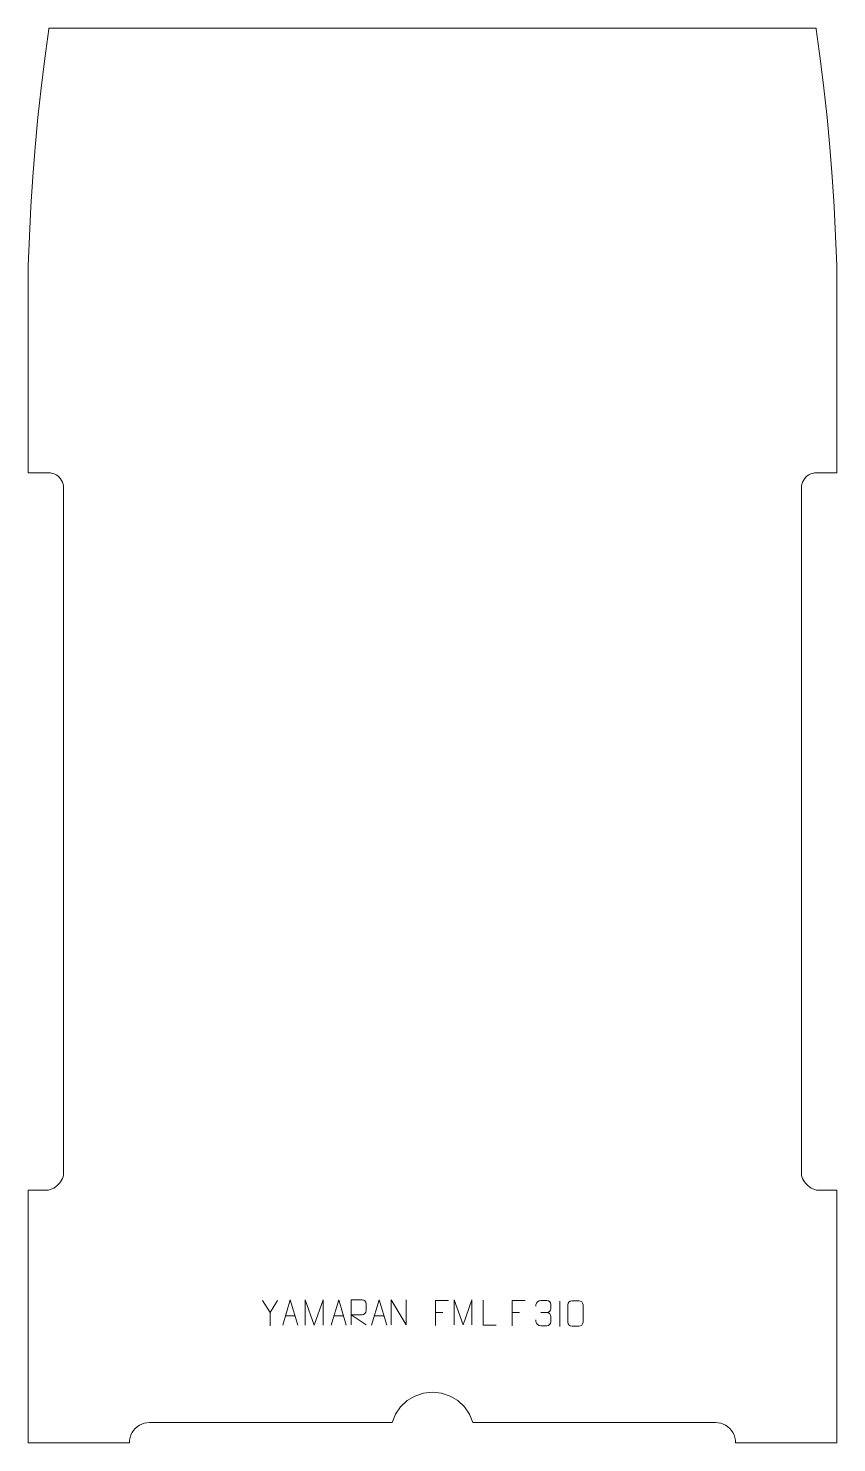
# Model space of a CAD drawing. Header units: millimetres. Extents: x -400 to 400, y -1082 to 318.
import ezdxf

# ---------------------------------------------------------------- set-up
doc = ezdxf.new("R2010")
doc.units = ezdxf.units.MM
doc.header["$MEASUREMENT"] = 0
doc.layers.add('layer 1', color=7, linetype='Continuous')

msp = doc.modelspace()

# ---------------------------------------------------------------- linework, layer by layer
at = {"layer": 'layer 1', "color": 242, "lineweight": 9}
msp.add_open_spline([(379.831, 316.6367), (379.831, 316.6367), (383.7778, 287.514), (383.7778, 287.514), (383.7778, 287.514), (383.7778, 287.514), (387.3182, 258.3362), (387.3182, 258.3362), (387.3182, 258.3362), (387.3182, 258.3362), (390.453, 229.1135), (390.453, 229.1135), (390.453, 229.1135), (390.453, 229.1135), (393.1781, 199.8499), (393.1781, 199.8499), (393.1781, 199.8499), (393.1781, 199.8499), (395.497, 170.5511), (395.497, 170.5511), (395.497, 170.5511), (395.497, 170.5511), (397.4067, 141.2221), (397.4067, 141.2221), (397.4067, 141.2221), (397.4067, 141.2221), (398.9068, 111.8702), (398.9068, 111.8702), (398.9068, 111.8702), (398.9068, 111.8702), (399.9991, 82.4997), (399.9991, 82.4997), (399.9991, 82.4997), (399.9991, 82.4997), (399.9991, -122.499), (399.9991, -122.499), (399.9991, -122.499), (399.9991, -122.499), (379.9998, -122.499), (379.9998, -122.499), (379.9998, -122.499), (379.9998, -122.499), (378.0418, -122.6277), (378.0418, -122.6277), (378.0418, -122.6277), (378.0418, -122.6277), (376.1169, -123.0095), (376.1169, -123.0095), (376.1169, -123.0095), (376.1169, -123.0095), (374.2589, -123.6411), (374.2589, -123.6411), (374.2589, -123.6411), (374.2589, -123.6411), (372.4989, -124.5082), (372.4989, -124.5082), (372.4989, -124.5082), (372.4989, -124.5082), (370.8681, -125.5991), (370.8681, -125.5991), (370.8681, -125.5991), (370.8681, -125.5991), (369.392, -126.8929), (369.392, -126.8929), (369.392, -126.8929), (369.392, -126.8929), (368.0982, -128.3686), (368.0982, -128.3686), (368.0982, -128.3686), (368.0982, -128.3686), (367.0092, -129.9998), (367.0092, -129.9998), (367.0092, -129.9998), (367.0092, -129.9998), (366.1402, -131.7598), (366.1402, -131.7598), (366.1402, -131.7598), (366.1402, -131.7598), (365.5106, -133.6178), (365.5106, -133.6178), (365.5106, -133.6178), (365.5106, -133.6178), (365.1268, -135.5412), (365.1268, -135.5412), (365.1268, -135.5412), (365.1268, -135.5412), (364.9995, -137.4987), (364.9995, -137.4987), (364.9995, -137.4987), (364.9995, -137.4987), (364.9995, -817.4983), (364.9995, -817.4983), (364.9995, -817.4983), (364.9995, -817.4983), (365.5345, -819.2735), (365.5345, -819.2735), (365.5345, -819.2735), (365.5345, -819.2735), (366.228, -820.9959), (366.228, -820.9959), (366.228, -820.9959), (366.228, -820.9959), (367.0711, -822.6472), (367.0711, -822.6472), (367.0711, -822.6472), (367.0711, -822.6472), (368.0587, -824.218), (368.0587, -824.218), (368.0587, -824.218), (368.0587, -824.218), (369.1837, -825.6941), (369.1837, -825.6941), (369.1837, -825.6941), (369.1837, -825.6941), (370.4346, -827.062), (370.4346, -827.062), (370.4346, -827.062), (370.4346, -827.062), (371.804, -828.3144), (371.804, -828.3144), (371.804, -828.3144), (371.804, -828.3144), (373.2797, -829.4394), (373.2797, -829.4394), (373.2797, -829.4394), (373.2797, -829.4394), (374.8505, -830.427), (374.8505, -830.427), (374.8505, -830.427), (374.8505, -830.427), (376.5022, -831.2702), (376.5022, -831.2702), (376.5022, -831.2702), (376.5022, -831.2702), (378.2242, -831.9631), (378.2242, -831.9631), (378.2242, -831.9631), (378.2242, -831.9631), (379.9998, -832.4981), (379.9998, -832.4981), (379.9998, -832.4981), (379.9998, -832.4981), (399.9991, -832.4981), (399.9991, -832.4981), (399.9991, -832.4981), (399.9991, -832.4981), (399.9991, -1082.499), (399.9991, -1082.499), (399.9991, -1082.499), (399.9991, -1082.499), (299.9998, -1082.499), (299.9998, -1082.499), (299.9998, -1082.499), (299.9998, -1082.499), (299.8277, -1079.8876), (299.8277, -1079.8876), (299.8277, -1079.8876), (299.8277, -1079.8876), (299.3186, -1077.3224), (299.3186, -1077.3224), (299.3186, -1077.3224), (299.3186, -1077.3224), (298.4773, -1074.845), (298.4773, -1074.845), (298.4773, -1074.845), (298.4773, -1074.845), (297.3196, -1072.4984), (297.3196, -1072.4984), (297.3196, -1072.4984), (297.3196, -1072.4984), (295.8659, -1070.3239), (295.8659, -1070.3239), (295.8659, -1070.3239), (295.8659, -1070.3239), (294.1419, -1068.3556), (294.1419, -1068.3556), (294.1419, -1068.3556), (294.1419, -1068.3556), (292.1737, -1066.6317), (292.1737, -1066.6317), (292.1737, -1066.6317), (292.1737, -1066.6317), (289.9992, -1065.178), (289.9992, -1065.178), (289.9992, -1065.178), (289.9992, -1065.178), (287.6525, -1064.0202), (287.6525, -1064.0202), (287.6525, -1064.0202), (287.6525, -1064.0202), (285.1766, -1063.1809), (285.1766, -1063.1809), (285.1766, -1063.1809), (285.1766, -1063.1809), (282.61, -1062.6699), (282.61, -1062.6699), (282.61, -1062.6699), (282.61, -1062.6699), (280, -1062.4977), (280, -1062.4977), (280, -1062.4977), (280, -1062.4977), (40.0002, -1062.4977), (40.0002, -1062.4977), (40.0002, -1062.4977), (40.0002, -1062.4977), (36.5987, -1054.2517), (36.5987, -1054.2517), (36.5987, -1054.2517), (36.5987, -1054.2517), (31.5221, -1046.9181), (31.5221, -1046.9181), (31.5221, -1046.9181), (31.5221, -1046.9181), (24.9999, -1040.831), (24.9999, -1040.831), (24.9999, -1040.831), (24.9999, -1040.831), (17.3304, -1036.2737), (17.3304, -1036.2737), (17.3304, -1036.2737), (17.3304, -1036.2737), (8.8678, -1033.454), (8.8678, -1033.454), (8.8678, -1033.454), (8.8678, -1033.454), (-0.001, -1032.4991), (-0.001, -1032.4991), (-0.001, -1032.4991), (-0.001, -1032.4991), (-8.8693, -1033.454), (-8.8693, -1033.454), (-8.8693, -1033.454), (-8.8693, -1033.454), (-17.3318, -1036.2737), (-17.3318, -1036.2737), (-17.3318, -1036.2737), (-17.3318, -1036.2737), (-24.9999, -1040.831), (-24.9999, -1040.831), (-24.9999, -1040.831), (-24.9999, -1040.831), (-31.5235, -1046.9181), (-31.5235, -1046.9181), (-31.5235, -1046.9181), (-31.5235, -1046.9181), (-36.6007, -1054.2517), (-36.6007, -1054.2517), (-36.6007, -1054.2517), (-36.6007, -1054.2517), (-39.9997, -1062.4977), (-39.9997, -1062.4977), (-39.9997, -1062.4977), (-39.9997, -1062.4977), (-280, -1062.4977), (-280, -1062.4977), (-280, -1062.4977), (-280, -1062.4977), (-282.61, -1062.6699), (-282.61, -1062.6699), (-282.61, -1062.6699), (-282.61, -1062.6699), (-285.1766, -1063.1809), (-285.1766, -1063.1809), (-285.1766, -1063.1809), (-285.1766, -1063.1809), (-287.654, -1064.0202), (-287.654, -1064.0202), (-287.654, -1064.0202), (-287.654, -1064.0202), (-290.0006, -1065.178), (-290.0006, -1065.178), (-290.0006, -1065.178), (-290.0006, -1065.178), (-292.1752, -1066.6317), (-292.1752, -1066.6317), (-292.1752, -1066.6317), (-292.1752, -1066.6317), (-294.1415, -1068.3556), (-294.1415, -1068.3556), (-294.1415, -1068.3556), (-294.1415, -1068.3556), (-295.8673, -1070.3239), (-295.8673, -1070.3239), (-295.8673, -1070.3239), (-295.8673, -1070.3239), (-297.3211, -1072.4984), (-297.3211, -1072.4984), (-297.3211, -1072.4984), (-297.3211, -1072.4984), (-298.4768, -1074.845), (-298.4768, -1074.845), (-298.4768, -1074.845), (-298.4768, -1074.845), (-299.3181, -1077.3224), (-299.3181, -1077.3224), (-299.3181, -1077.3224), (-299.3181, -1077.3224), (-299.8292, -1079.8876), (-299.8292, -1079.8876), (-299.8292, -1079.8876), (-299.8292, -1079.8876), (-299.9994, -1082.499), (-299.9994, -1082.499), (-299.9994, -1082.499), (-299.9994, -1082.499), (-399.9991, -1082.499), (-399.9991, -1082.499), (-399.9991, -1082.499), (-399.9991, -1082.499), (-399.9991, -832.4981), (-399.9991, -832.4981), (-399.9991, -832.4981), (-399.9991, -832.4981), (-379.9998, -832.4981), (-379.9998, -832.4981), (-379.9998, -832.4981), (-379.9998, -832.4981), (-378.2242, -831.9631), (-378.2242, -831.9631), (-378.2242, -831.9631), (-378.2242, -831.9631), (-376.5037, -831.2702), (-376.5037, -831.2702), (-376.5037, -831.2702), (-376.5037, -831.2702), (-374.8505, -830.427), (-374.8505, -830.427), (-374.8505, -830.427), (-374.8505, -830.427), (-373.2816, -829.4394), (-373.2816, -829.4394), (-373.2816, -829.4394), (-373.2816, -829.4394), (-371.8054, -828.3144), (-371.8054, -828.3144), (-371.8054, -828.3144), (-371.8054, -828.3144), (-370.4361, -827.062), (-370.4361, -827.062), (-370.4361, -827.062), (-370.4361, -827.062), (-369.1832, -825.6941), (-369.1832, -825.6941), (-369.1832, -825.6941), (-369.1832, -825.6941), (-368.0601, -824.218), (-368.0601, -824.218), (-368.0601, -824.218), (-368.0601, -824.218), (-367.0726, -822.6472), (-367.0726, -822.6472), (-367.0726, -822.6472), (-367.0726, -822.6472), (-366.228, -820.9959), (-366.228, -820.9959), (-366.228, -820.9959), (-366.228, -820.9959), (-365.5364, -819.2735), (-365.5364, -819.2735), (-365.5364, -819.2735), (-365.5364, -819.2735), (-364.9995, -817.4983), (-364.9995, -817.4983), (-364.9995, -817.4983), (-364.9995, -817.4983), (-364.9995, -137.4987), (-364.9995, -137.4987), (-364.9995, -137.4987), (-364.9995, -137.4987), (-365.1287, -135.5412), (-365.1287, -135.5412), (-365.1287, -135.5412), (-365.1287, -135.5412), (-365.5106, -133.6178), (-365.5106, -133.6178), (-365.5106, -133.6178), (-365.5106, -133.6178), (-366.1416, -131.7598), (-366.1416, -131.7598), (-366.1416, -131.7598), (-366.1416, -131.7598), (-367.0087, -129.9998), (-367.0087, -129.9998), (-367.0087, -129.9998), (-367.0087, -129.9998), (-368.0996, -128.3686), (-368.0996, -128.3686), (-368.0996, -128.3686), (-368.0996, -128.3686), (-369.3934, -126.8929), (-369.3934, -126.8929), (-369.3934, -126.8929), (-369.3934, -126.8929), (-370.8696, -125.5991), (-370.8696, -125.5991), (-370.8696, -125.5991), (-370.8696, -125.5991), (-372.5004, -124.5082), (-372.5004, -124.5082), (-372.5004, -124.5082), (-372.5004, -124.5082), (-374.2604, -123.6411), (-374.2604, -123.6411), (-374.2604, -123.6411), (-374.2604, -123.6411), (-376.1184, -123.0095), (-376.1184, -123.0095), (-376.1184, -123.0095), (-376.1184, -123.0095), (-378.0418, -122.6277), (-378.0418, -122.6277), (-378.0418, -122.6277), (-378.0418, -122.6277), (-379.9998, -122.499), (-379.9998, -122.499), (-379.9998, -122.499), (-379.9998, -122.499), (-399.9991, -122.499), (-399.9991, -122.499), (-399.9991, -122.499), (-399.9991, -122.499), (-399.9991, 82.4997), (-399.9991, 82.4997), (-399.9991, 82.4997), (-399.9991, 82.4997), (-398.9082, 111.8702), (-398.9082, 111.8702), (-398.9082, 111.8702), (-398.9082, 111.8702), (-397.4067, 141.2221), (-397.4067, 141.2221), (-397.4067, 141.2221), (-397.4067, 141.2221), (-395.497, 170.5511), (-395.497, 170.5511), (-395.497, 170.5511), (-395.497, 170.5511), (-393.1796, 199.8499), (-393.1796, 199.8499), (-393.1796, 199.8499), (-393.1796, 199.8499), (-390.4525, 229.1135), (-390.4525, 229.1135), (-390.4525, 229.1135), (-390.4525, 229.1135), (-387.3197, 258.3362), (-387.3197, 258.3362), (-387.3197, 258.3362), (-387.3197, 258.3362), (-383.7792, 287.514), (-383.7792, 287.514), (-383.7792, 287.514), (-383.7792, 287.514), (-379.8325, 316.6367), (-379.8325, 316.6367), (-379.8325, 316.6367), (-379.8325, 316.6367), (-379.7038, 317.5004), (-379.7038, 317.5004), (-379.7038, 317.5004), (-379.7038, 317.5004), (379.7023, 317.5004), (379.7023, 317.5004), (379.7023, 317.5004), (379.7023, 317.5004), (379.831, 316.6367), (379.831, 316.6367)], degree=3, knots=[0, 0, 0, 0, 0.008474576, 0.008474576, 0.008474576, 0.008474576, 0.016949153, 0.016949153, 0.016949153, 0.016949153, 0.025423729, 0.025423729, 0.025423729, 0.025423729, 0.033898305, 0.033898305, 0.033898305, 0.033898305, 0.042372881, 0.042372881, 0.042372881, 0.042372881, 0.050847458, 0.050847458, 0.050847458, 0.050847458, 0.059322034, 0.059322034, 0.059322034, 0.059322034, 0.06779661, 0.06779661, 0.06779661, 0.06779661, 0.076271186, 0.076271186, 0.076271186, 0.076271186, 0.084745763, 0.084745763, 0.084745763, 0.084745763, 0.093220339, 0.093220339, 0.093220339, 0.093220339, 0.101694915, 0.101694915, 0.101694915, 0.101694915, 0.110169492, 0.110169492, 0.110169492, 0.110169492, 0.118644068, 0.118644068, 0.118644068, 0.118644068, 0.127118644, 0.127118644, 0.127118644, 0.127118644, 0.13559322, 0.13559322, 0.13559322, 0.13559322, 0.144067797, 0.144067797, 0.144067797, 0.144067797, 0.152542373, 0.152542373, 0.152542373, 0.152542373, 0.161016949, 0.161016949, 0.161016949, 0.161016949, 0.169491525, 0.169491525, 0.169491525, 0.169491525, 0.177966102, 0.177966102, 0.177966102, 0.177966102, 0.186440678, 0.186440678, 0.186440678, 0.186440678, 0.194915254, 0.194915254, 0.194915254, 0.194915254, 0.203389831, 0.203389831, 0.203389831, 0.203389831, 0.211864407, 0.211864407, 0.211864407, 0.211864407, 0.220338983, 0.220338983, 0.220338983, 0.220338983, 0.228813559, 0.228813559, 0.228813559, 0.228813559, 0.237288136, 0.237288136, 0.237288136, 0.237288136, 0.245762712, 0.245762712, 0.245762712, 0.245762712, 0.254237288, 0.254237288, 0.254237288, 0.254237288, 0.262711864, 0.262711864, 0.262711864, 0.262711864, 0.271186441, 0.271186441, 0.271186441, 0.271186441, 0.279661017, 0.279661017, 0.279661017, 0.279661017, 0.288135593, 0.288135593, 0.288135593, 0.288135593, 0.296610169, 0.296610169, 0.296610169, 0.296610169, 0.305084746, 0.305084746, 0.305084746, 0.305084746, 0.313559322, 0.313559322, 0.313559322, 0.313559322, 0.322033898, 0.322033898, 0.322033898, 0.322033898, 0.330508475, 0.330508475, 0.330508475, 0.330508475, 0.338983051, 0.338983051, 0.338983051, 0.338983051, 0.347457627, 0.347457627, 0.347457627, 0.347457627, 0.355932203, 0.355932203, 0.355932203, 0.355932203, 0.36440678, 0.36440678, 0.36440678, 0.36440678, 0.372881356, 0.372881356, 0.372881356, 0.372881356, 0.381355932, 0.381355932, 0.381355932, 0.381355932, 0.389830508, 0.389830508, 0.389830508, 0.389830508, 0.398305085, 0.398305085, 0.398305085, 0.398305085, 0.406779661, 0.406779661, 0.406779661, 0.406779661, 0.415254237, 0.415254237, 0.415254237, 0.415254237, 0.423728814, 0.423728814, 0.423728814, 0.423728814, 0.43220339, 0.43220339, 0.43220339, 0.43220339, 0.440677966, 0.440677966, 0.440677966, 0.440677966, 0.449152542, 0.449152542, 0.449152542, 0.449152542, 0.457627119, 0.457627119, 0.457627119, 0.457627119, 0.466101695, 0.466101695, 0.466101695, 0.466101695, 0.474576271, 0.474576271, 0.474576271, 0.474576271, 0.483050847, 0.483050847, 0.483050847, 0.483050847, 0.491525424, 0.491525424, 0.491525424, 0.491525424, 0.5, 0.5, 0.5, 0.5, 0.508474576, 0.508474576, 0.508474576, 0.508474576, 0.516949153, 0.516949153, 0.516949153, 0.516949153, 0.525423729, 0.525423729, 0.525423729, 0.525423729, 0.533898305, 0.533898305, 0.533898305, 0.533898305, 0.542372881, 0.542372881, 0.542372881, 0.542372881, 0.550847458, 0.550847458, 0.550847458, 0.550847458, 0.559322034, 0.559322034, 0.559322034, 0.559322034, 0.56779661, 0.56779661, 0.56779661, 0.56779661, 0.576271186, 0.576271186, 0.576271186, 0.576271186, 0.584745763, 0.584745763, 0.584745763, 0.584745763, 0.593220339, 0.593220339, 0.593220339, 0.593220339, 0.601694915, 0.601694915, 0.601694915, 0.601694915, 0.610169492, 0.610169492, 0.610169492, 0.610169492, 0.618644068, 0.618644068, 0.618644068, 0.618644068, 0.627118644, 0.627118644, 0.627118644, 0.627118644, 0.63559322, 0.63559322, 0.63559322, 0.63559322, 0.644067797, 0.644067797, 0.644067797, 0.644067797, 0.652542373, 0.652542373, 0.652542373, 0.652542373, 0.661016949, 0.661016949, 0.661016949, 0.661016949, 0.669491525, 0.669491525, 0.669491525, 0.669491525, 0.677966102, 0.677966102, 0.677966102, 0.677966102, 0.686440678, 0.686440678, 0.686440678, 0.686440678, 0.694915254, 0.694915254, 0.694915254, 0.694915254, 0.703389831, 0.703389831, 0.703389831, 0.703389831, 0.711864407, 0.711864407, 0.711864407, 0.711864407, 0.720338983, 0.720338983, 0.720338983, 0.720338983, 0.728813559, 0.728813559, 0.728813559, 0.728813559, 0.737288136, 0.737288136, 0.737288136, 0.737288136, 0.745762712, 0.745762712, 0.745762712, 0.745762712, 0.754237288, 0.754237288, 0.754237288, 0.754237288, 0.762711864, 0.762711864, 0.762711864, 0.762711864, 0.771186441, 0.771186441, 0.771186441, 0.771186441, 0.779661017, 0.779661017, 0.779661017, 0.779661017, 0.788135593, 0.788135593, 0.788135593, 0.788135593, 0.796610169, 0.796610169, 0.796610169, 0.796610169, 0.805084746, 0.805084746, 0.805084746, 0.805084746, 0.813559322, 0.813559322, 0.813559322, 0.813559322, 0.822033898, 0.822033898, 0.822033898, 0.822033898, 0.830508475, 0.830508475, 0.830508475, 0.830508475, 0.838983051, 0.838983051, 0.838983051, 0.838983051, 0.847457627, 0.847457627, 0.847457627, 0.847457627, 0.855932203, 0.855932203, 0.855932203, 0.855932203, 0.86440678, 0.86440678, 0.86440678, 0.86440678, 0.872881356, 0.872881356, 0.872881356, 0.872881356, 0.881355932, 0.881355932, 0.881355932, 0.881355932, 0.889830508, 0.889830508, 0.889830508, 0.889830508, 0.898305085, 0.898305085, 0.898305085, 0.898305085, 0.906779661, 0.906779661, 0.906779661, 0.906779661, 0.915254237, 0.915254237, 0.915254237, 0.915254237, 0.923728814, 0.923728814, 0.923728814, 0.923728814, 0.93220339, 0.93220339, 0.93220339, 0.93220339, 0.940677966, 0.940677966, 0.940677966, 0.940677966, 0.949152542, 0.949152542, 0.949152542, 0.949152542, 0.957627119, 0.957627119, 0.957627119, 0.957627119, 0.966101695, 0.966101695, 0.966101695, 0.966101695, 0.974576271, 0.974576271, 0.974576271, 0.974576271, 0.983050847, 0.983050847, 0.983050847, 0.983050847, 1, 1, 1, 1], dxfattribs=at)
at = {"layer": 'layer 1', "color": 250, "lineweight": 9}
for points in [[(-160.7464, -953.6453), (-160.7464, -953.6453), (-168.0673, -941.7466), (-168.0673, -941.7466)], [(125.9768, -942.3943), (125.9768, -942.3943), (125.9768, -967.3684), (125.9768, -967.3684)], [(-145.4943, -956.8726), (-145.4943, -956.8726), (-135.9986, -956.8726), (-135.9986, -956.8726)], [(-97.4943, -956.8726), (-97.4943, -956.8726), (-87.9986, -956.8726), (-87.9986, -956.8726)], [(-97.4943, -956.8726), (-97.4943, -956.8726), (-87.9986, -956.8726), (-87.9986, -956.8726)], [(-57.4943, -956.8726), (-57.4943, -956.8726), (-47.9986, -956.8726), (-47.9986, -956.8726)], [(2.9996, -953.5047), (2.9996, -953.5047), (10.1677, -953.5047), (10.1677, -953.5047)], [(78.9121, -953.7451), (78.9121, -953.7451), (86.0802, -953.7451), (86.0802, -953.7451)], [(107.0802, -953.7451), (107.0802, -953.7451), (113.2766, -953.7451), (113.2766, -953.7451)]]:
    msp.add_open_spline(points, degree=3, dxfattribs=at)
for points, knots in [([(-153.424, -941.7466), (-153.424, -941.7466), (-160.7464, -953.6453), (-160.7464, -953.6453), (-160.7464, -953.6453), (-160.7464, -953.6453), (-160.7457, -966.7002), (-160.7457, -966.7002)], [0, 0, 0, 0, 0.333333333, 0.333333333, 0.333333333, 0.333333333, 1, 1, 1, 1]), ([(-148.2169, -966.122), (-148.2169, -966.122), (-140.8459, -941.1685), (-140.8459, -941.1685), (-140.8459, -941.1685), (-140.8459, -941.1685), (-133.276, -966.122), (-133.276, -966.122)], [0, 0, 0, 0, 0.333333333, 0.333333333, 0.333333333, 0.333333333, 1, 1, 1, 1]), ([(-125.9034, -966.1242), (-125.9034, -966.1242), (-125.9034, -941.1663), (-125.9034, -941.1663), (-125.9034, -941.1663), (-125.9034, -941.1663), (-116.9783, -966.1242), (-116.9783, -966.1242), (-116.9783, -966.1242), (-116.9783, -966.1242), (-108.2184, -941.1668), (-108.2184, -941.1668), (-108.2184, -941.1668), (-108.2184, -941.1668), (-108.2184, -966.1242), (-108.2184, -966.1242)], [0, 0, 0, 0, 0.2, 0.2, 0.2, 0.2, 0.4, 0.4, 0.4, 0.4, 0.6, 0.6, 0.6, 0.6, 1, 1, 1, 1]), ([(-100.2169, -966.122), (-100.2169, -966.122), (-92.8459, -941.1685), (-92.8459, -941.1685), (-92.8459, -941.1685), (-92.8459, -941.1685), (-85.276, -966.122), (-85.276, -966.122)], [0, 0, 0, 0, 0.333333333, 0.333333333, 0.333333333, 0.333333333, 1, 1, 1, 1]), ([(-100.2169, -966.122), (-100.2169, -966.122), (-92.8459, -941.1685), (-92.8459, -941.1685), (-92.8459, -941.1685), (-92.8459, -941.1685), (-85.276, -966.122), (-85.276, -966.122)], [0, 0, 0, 0, 0.333333333, 0.333333333, 0.333333333, 0.333333333, 1, 1, 1, 1]), ([(-80.4165, -965.9647), (-80.4165, -965.9647), (-80.4165, -941.0112), (-80.4165, -941.0112), (-80.4165, -941.0112), (-76.8217, -941.0112), (-73.2262, -941.0112), (-69.631, -941.0112), (-69.631, -941.0112), (-67.3057, -941.0489), (-65.7484, -942.5389), (-65.7525, -944.9053), (-65.7525, -944.9053), (-65.7529, -946.9408), (-65.7529, -950.0002), (-65.7525, -952.0362), (-65.7525, -952.0362), (-65.759, -953.9117), (-67.5713, -955.8535), (-69.5808, -955.8726), (-69.5808, -955.8726), (-69.5808, -955.8726), (-80.4165, -955.8726), (-80.4165, -955.8726), (-80.4165, -955.8726), (-80.4165, -955.8726), (-65.7618, -965.9647), (-65.7618, -965.9647)], [0, 0, 0, 0, 0.125, 0.125, 0.125, 0.125, 0.25, 0.25, 0.25, 0.25, 0.375, 0.375, 0.375, 0.375, 0.5, 0.5, 0.5, 0.5, 0.625, 0.625, 0.625, 0.625, 0.75, 0.75, 0.75, 0.75, 1, 1, 1, 1]), ([(-60.2169, -966.122), (-60.2169, -966.122), (-52.8459, -941.1685), (-52.8459, -941.1685), (-52.8459, -941.1685), (-52.8459, -941.1685), (-45.276, -966.122), (-45.276, -966.122)], [0, 0, 0, 0, 0.333333333, 0.333333333, 0.333333333, 0.333333333, 1, 1, 1, 1]), ([(-40.7437, -965.9814), (-40.7437, -965.9814), (-40.7437, -941.0279), (-40.7437, -941.0279), (-40.7437, -941.0279), (-40.7437, -941.0279), (-26.0889, -965.9814), (-26.0889, -965.9814), (-26.0889, -965.9814), (-26.0889, -965.9814), (-26.0889, -941.0279), (-26.0889, -941.0279)], [0, 0, 0, 0, 0.25, 0.25, 0.25, 0.25, 0.5, 0.5, 0.5, 0.5, 1, 1, 1, 1]), ([(15.8736, -941.625), (15.8736, -941.625), (2.9996, -941.625), (2.9996, -941.625), (2.9996, -941.625), (2.9996, -941.625), (2.9996, -966.5786), (2.9996, -966.5786)], [0, 0, 0, 0, 0.333333333, 0.333333333, 0.333333333, 0.333333333, 1, 1, 1, 1]), ([(21.3252, -965.9836), (21.3252, -965.9836), (21.3252, -941.0257), (21.3252, -941.0257), (21.3252, -941.0257), (21.3252, -941.0257), (30.2503, -965.9836), (30.2503, -965.9836), (30.2503, -965.9836), (30.2503, -965.9836), (39.0102, -941.0262), (39.0102, -941.0262), (39.0102, -941.0262), (39.0102, -941.0262), (39.0102, -965.9836), (39.0102, -965.9836)], [0, 0, 0, 0, 0.2, 0.2, 0.2, 0.2, 0.4, 0.4, 0.4, 0.4, 0.6, 0.6, 0.6, 0.6, 1, 1, 1, 1]), ([(62.9708, -966.2219), (62.9708, -966.2219), (50.0217, -966.2219), (50.0217, -966.2219), (50.0217, -966.2219), (50.0217, -966.2219), (50.0217, -941.2683), (50.0217, -941.2683)], [0, 0, 0, 0, 0.333333333, 0.333333333, 0.333333333, 0.333333333, 1, 1, 1, 1]), ([(91.7861, -941.8654), (91.7861, -941.8654), (78.9121, -941.8654), (78.9121, -941.8654), (78.9121, -941.8654), (78.9121, -941.8654), (78.9121, -966.819), (78.9121, -966.819)], [0, 0, 0, 0, 0.333333333, 0.333333333, 0.333333333, 0.333333333, 1, 1, 1, 1]), ([(102.3705, -947.4999), (102.3705, -947.4999), (102.3705, -945.6427), (102.3705, -945.6427), (102.3705, -945.6427), (102.3562, -943.9008), (105.0207, -941.7827), (107.0798, -941.8054), (107.0798, -941.8054), (109.1439, -941.8054), (111.2079, -941.8054), (113.2716, -941.8054), (113.2716, -941.8054), (115.4661, -941.7966), (117.0644, -943.6434), (117.1088, -945.5555), (117.1088, -945.5555), (117.1084, -946.9906), (117.1084, -948.4257), (117.1088, -949.8612), (117.1088, -949.8612), (117.0602, -951.5147), (115.4576, -953.7447), (113.2593, -953.7347), (113.2593, -953.7347), (115.463, -953.7459), (117.071, -955.5491), (117.125, -957.6086), (117.125, -957.6086), (117.1246, -959.3933), (117.1246, -961.178), (117.125, -962.9631), (117.125, -962.9631), (117.1351, -965.0245), (115.0802, -966.7876), (113.2593, -966.7795), (113.2593, -966.7795), (111.194, -966.7792), (109.1288, -966.7792), (107.0632, -966.7795), (107.0632, -966.7795), (104.8946, -966.768), (102.3636, -964.3678), (102.345, -962.906), (102.345, -962.906), (102.345, -962.906), (102.345, -960.9974), (102.345, -960.9974)], [0, 0, 0, 0, 0.076923077, 0.076923077, 0.076923077, 0.076923077, 0.153846154, 0.153846154, 0.153846154, 0.153846154, 0.230769231, 0.230769231, 0.230769231, 0.230769231, 0.307692308, 0.307692308, 0.307692308, 0.307692308, 0.384615385, 0.384615385, 0.384615385, 0.384615385, 0.461538462, 0.461538462, 0.461538462, 0.461538462, 0.538461538, 0.538461538, 0.538461538, 0.538461538, 0.615384615, 0.615384615, 0.615384615, 0.615384615, 0.692307692, 0.692307692, 0.692307692, 0.692307692, 0.769230769, 0.769230769, 0.769230769, 0.769230769, 0.846153846, 0.846153846, 0.846153846, 0.846153846, 1, 1, 1, 1]), ([(137.8161, -942.1522), (140.1822, -942.1522), (142.5487, -942.1522), (144.9152, -942.1522), (144.9152, -942.1522), (146.8957, -942.1166), (148.9217, -943.6109), (148.9488, -946.053), (148.9488, -946.053), (148.9484, -951.8104), (148.9484, -957.5682), (148.9488, -963.3264), (148.9488, -963.3264), (148.8067, -965.654), (147.1003, -967.1363), (144.9152, -967.1471), (144.9152, -967.1471), (142.5428, -967.1467), (140.1704, -967.1467), (137.7984, -967.1471), (137.7984, -967.1471), (135.8399, -967.2527), (133.8335, -965.3648), (133.8449, -963.3438), (133.8449, -963.3438), (133.8453, -957.5632), (133.8453, -951.7829), (133.8449, -946.0031), (133.8449, -946.0031), (133.8492, -943.8611), (135.6263, -942.1386), (137.8161, -942.1522)], [0, 0, 0, 0, 0.111111111, 0.111111111, 0.111111111, 0.111111111, 0.222222222, 0.222222222, 0.222222222, 0.222222222, 0.333333333, 0.333333333, 0.333333333, 0.333333333, 0.444444444, 0.444444444, 0.444444444, 0.444444444, 0.555555556, 0.555555556, 0.555555556, 0.555555556, 0.666666667, 0.666666667, 0.666666667, 0.666666667, 0.777777778, 0.777777778, 0.777777778, 0.777777778, 1, 1, 1, 1])]:
    msp.add_open_spline(points, degree=3, knots=knots, dxfattribs=at)

doc.saveas('drawing.dxf')
